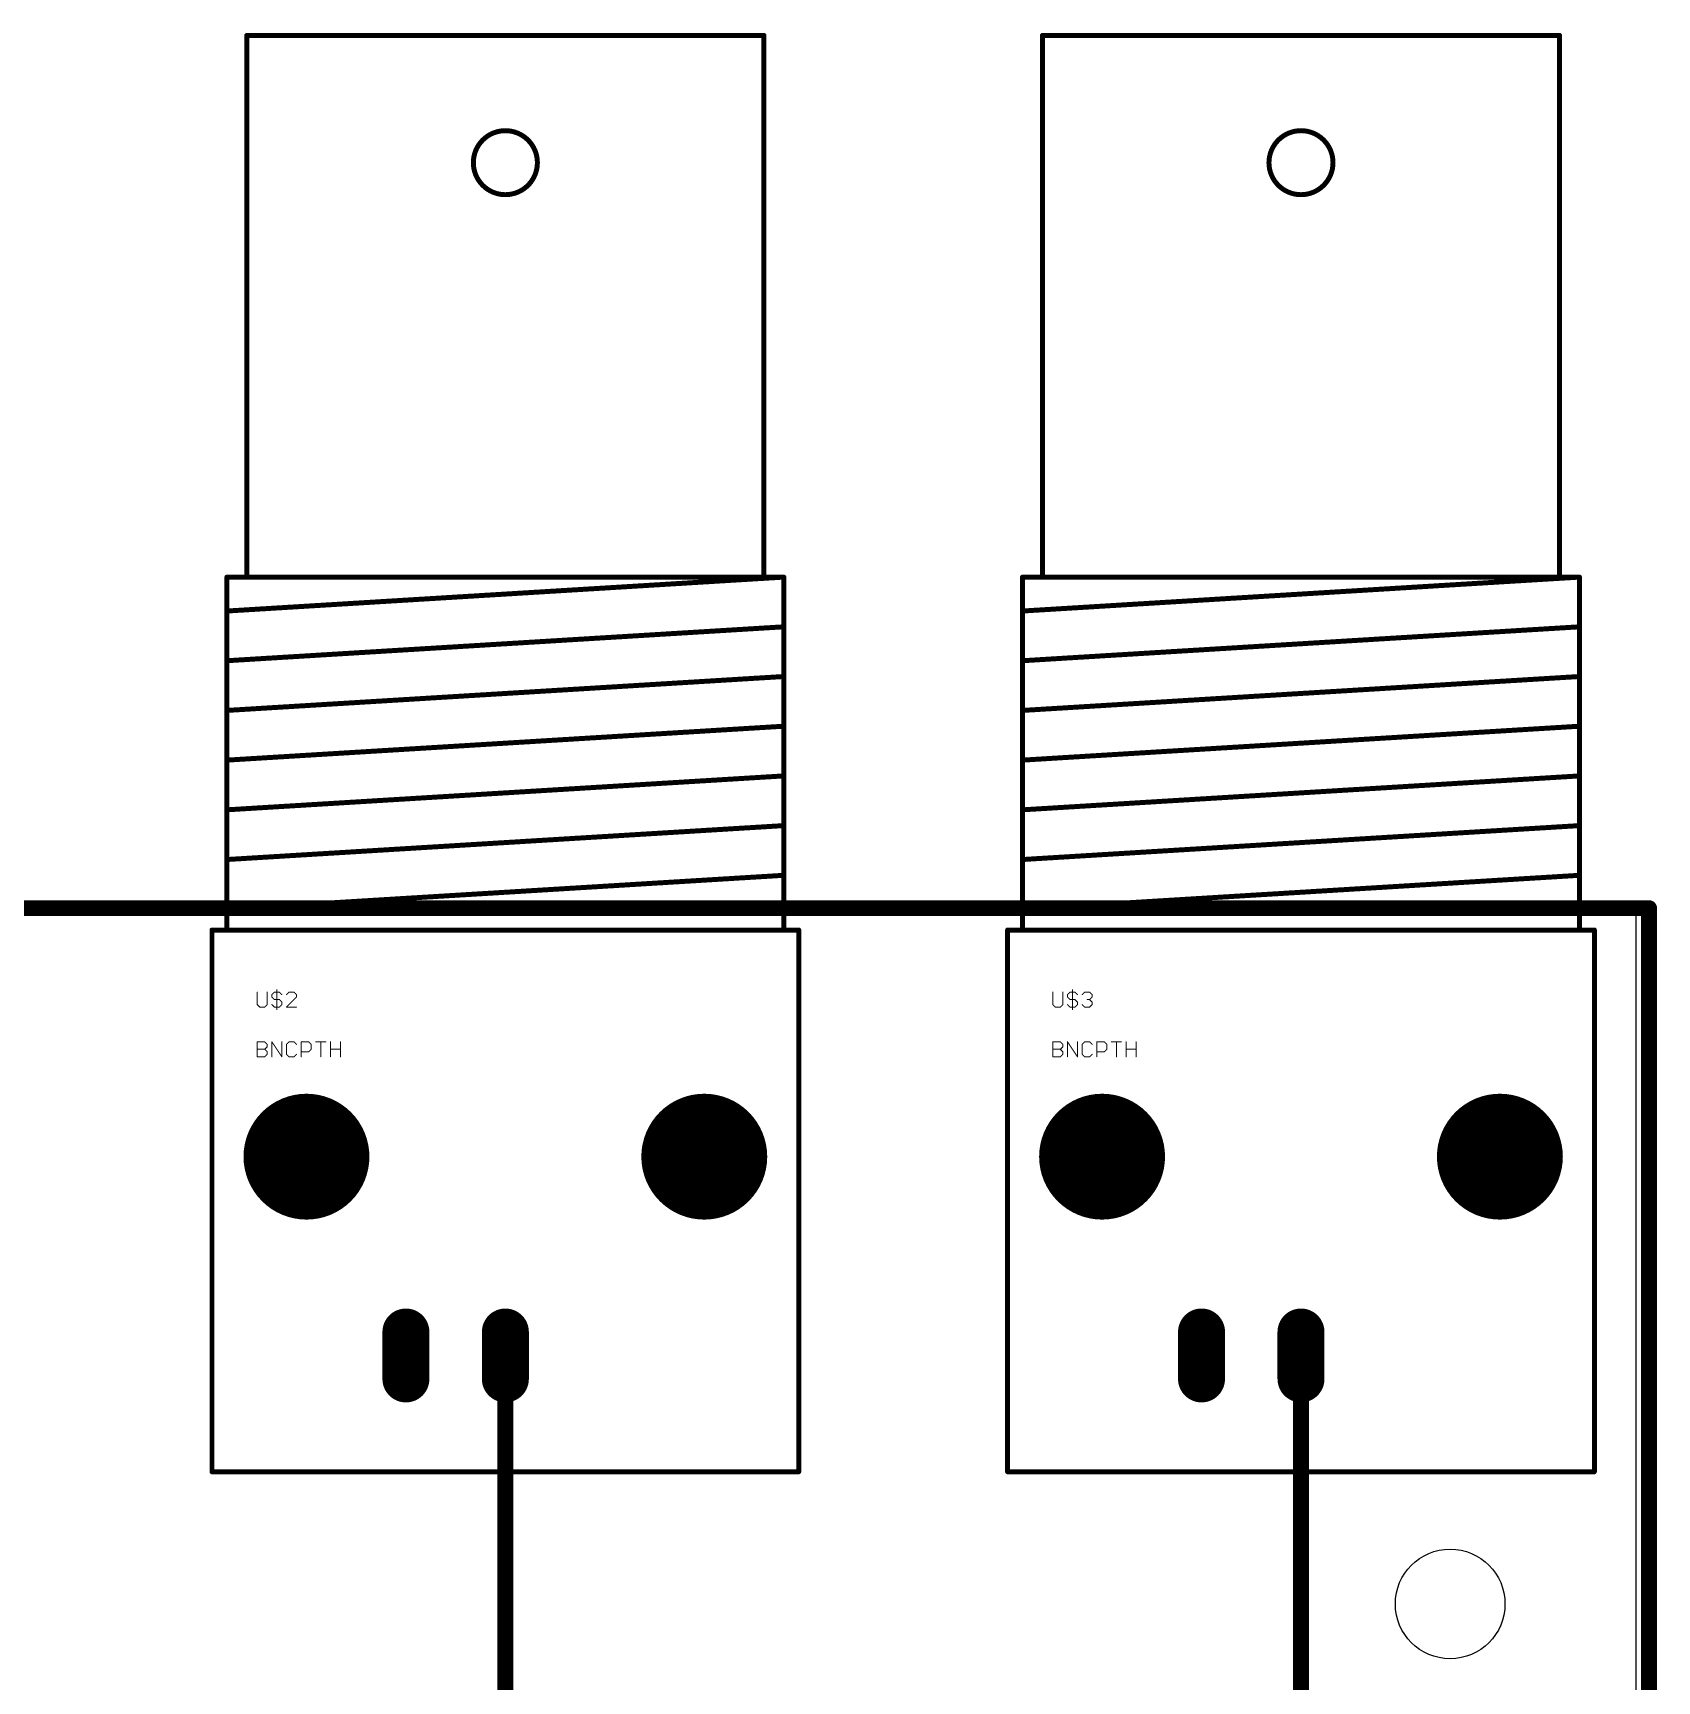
# Model space of a CAD drawing. Extents: x -4 to 83, y 0 to 102.
# Drawn here: x 41.28 to 82.75, y 60.26 to 102.37 of the extents above; entities that cross this region are included whole.
import ezdxf

# ---------------------------------------------------------------- set-up
doc = ezdxf.new("R2010")
doc.units = 0
for name, color, linetype in [('1', 14, 'CONTINUOUS'), ('16', 174, 'CONTINUOUS'), ('17', 94, 'CONTINUOUS'), ('20', 178, 'CONTINUOUS'), ('21', 251, 'CONTINUOUS'), ('23', 178, 'CONTINUOUS'), ('25', 251, 'CONTINUOUS'), ('27', 251, 'CONTINUOUS'), ('51', 251, 'CONTINUOUS')]:
    doc.layers.add(name, color=color, linetype=linetype)

# ---------------------------------------------------------------- blocks, each defined once
blk = doc.blocks.new('ROUNDP')
at = {"const_width": 0.5}
blk.add_lwpolyline([(0, -0.25, 1), (0, 0.25, 1), (0, -0.25)], format="xyb", dxfattribs=at)
blk = doc.blocks.new('LONGP100')
at = {"const_width": 1}
blk.add_lwpolyline([(-0.5, 0), (0.5, 0)], dxfattribs=at)
at = {"const_width": 0.5}
for points in [[(-0.5, 0.25, 1), (-0.5, -0.25)], [(0.5, -0.25, 1), (0.5, 0.25)]]:
    blk.add_lwpolyline(points, format="xyb", dxfattribs=at)

msp = doc.modelspace()

# ---------------------------------------------------------------- linework, layer by layer
at = {"layer": '1', "const_width": 0.4064}
for points in [[(53.34, 10.16), (53.34, 68.58)], [(73.66, 10.16), (73.66, 68.58)]]:
    msp.add_lwpolyline(points, dxfattribs=at)
at = {"layer": '1', "const_width": 0.2032}
for points in [[(53.4416, 68.58, 1), (53.2384, 68.58)], [(73.7616, 68.58, 1), (73.5584, 68.58)]]:
    msp.add_lwpolyline(points, format="xyb", dxfattribs=at)
at = {"layer": '16', "const_width": 0.4064}
for points in [[(82.55, 80.01), (0, 80.01)], [(82.55, 0), (82.55, 80.01)]]:
    msp.add_lwpolyline(points, dxfattribs=at)
at = {"layer": '16', "const_width": 0.2032}
for points in [[(82.6516, 80.01, 1), (82.4484, 80.01)], [(82.55, 79.9084, 1), (82.55, 80.1116)]]:
    msp.add_lwpolyline(points, format="xyb", dxfattribs=at)
at = {"layer": '20'}
for p, q in [((82.22, 80), (0, 80)), ((82.22, 0), (82.22, 80))]:
    msp.add_line(p, q, dxfattribs=at)
msp.add_circle((77.47, 62.23), 1.4, dxfattribs=at)
at = {"layer": '21', "const_width": 0.0635}
for points in [[(45.847, 79.483, 1), (45.847, 79.4194)], [(45.8788, 79.4512, 1), (45.8152, 79.4512)], [(60.8648, 79.4512, 1), (60.8013, 79.4512)], [(60.833, 79.4194, 1), (60.833, 79.483)], [(66.167, 79.483, 1), (66.167, 79.4194)], [(66.1988, 79.4512, 1), (66.1352, 79.4512)], [(81.1848, 79.4512, 1), (81.1213, 79.4512)], [(81.153, 79.4194, 1), (81.153, 79.483)], [(45.8152, 65.6082, 1), (45.8788, 65.6082)], [(45.847, 65.6399, 1), (45.847, 65.5764)], [(60.8013, 65.6082, 1), (60.8648, 65.6082)], [(60.833, 65.5764, 1), (60.833, 65.6399)], [(66.1352, 65.6082, 1), (66.1988, 65.6082)], [(66.167, 65.6399, 1), (66.167, 65.5764)], [(81.1213, 65.6082, 1), (81.1848, 65.6082)], [(81.153, 65.5764, 1), (81.153, 65.6399)]]:
    msp.add_lwpolyline(points, format="xyb", dxfattribs=at)
at = {"layer": '21', "const_width": 0.127}
for points in [[(60.833, 79.4512), (45.847, 79.4512)], [(45.847, 79.4512), (45.847, 65.6082)], [(60.833, 65.6082), (60.833, 79.4512)], [(81.153, 79.4512), (66.167, 79.4512)], [(66.167, 79.4512), (66.167, 65.6082)], [(81.153, 65.6082), (81.153, 79.4512)], [(45.847, 65.6082), (60.833, 65.6082)], [(66.167, 65.6082), (81.153, 65.6082)]]:
    msp.add_lwpolyline(points, dxfattribs=at)
at = {"layer": '23'}
for p in [(53.34, 68.58), (73.66, 68.58)]:
    msp.add_point(p, dxfattribs=at)
at = {"layer": '25', "const_width": 0.0254}
for points in [[(47.504, 77.9275), (47.504, 77.4192)], [(67.824, 77.9275), (67.824, 77.4192)], [(47.0027, 77.864), (47.0027, 77.5462)], [(47.0027, 77.5462), (47.0662, 77.4827)], [(47.0662, 77.4827), (47.1933, 77.4827)], [(47.1933, 77.4827), (47.2569, 77.5462)], [(47.2569, 77.5462), (47.2569, 77.864)], [(47.3769, 77.8004), (47.4404, 77.864)], [(47.3769, 77.7369), (47.3769, 77.8004)], [(47.4404, 77.6733), (47.3769, 77.7369)], [(47.3769, 77.5462), (47.4404, 77.4827)], [(47.4404, 77.864), (47.5675, 77.864)], [(47.5675, 77.6733), (47.4404, 77.6733)], [(47.4404, 77.4827), (47.5675, 77.4827)], [(47.5675, 77.864), (47.6311, 77.8004)], [(47.6311, 77.6098), (47.5675, 77.6733)], [(47.5675, 77.4827), (47.6311, 77.5462)], [(47.6311, 77.5462), (47.6311, 77.6098)], [(47.8146, 77.864), (47.7511, 77.8004)], [(47.7511, 77.4827), (48.0053, 77.7369)], [(48.0053, 77.4827), (47.7511, 77.4827)], [(47.9417, 77.864), (47.8146, 77.864)], [(48.0053, 77.8004), (47.9417, 77.864)], [(48.0053, 77.7369), (48.0053, 77.8004)], [(67.3227, 77.864), (67.3227, 77.5462)], [(67.3227, 77.5462), (67.3862, 77.4827)], [(67.3862, 77.4827), (67.5133, 77.4827)], [(67.5133, 77.4827), (67.5769, 77.5462)], [(67.5769, 77.5462), (67.5769, 77.864)], [(67.6969, 77.8004), (67.7604, 77.864)], [(67.6969, 77.7369), (67.6969, 77.8004)], [(67.7604, 77.6733), (67.6969, 77.7369)], [(67.6969, 77.5462), (67.7604, 77.4827)], [(67.7604, 77.864), (67.8875, 77.864)], [(67.8875, 77.6733), (67.7604, 77.6733)], [(67.7604, 77.4827), (67.8875, 77.4827)], [(67.8875, 77.864), (67.9511, 77.8004)], [(67.9511, 77.6098), (67.8875, 77.6733)], [(67.8875, 77.4827), (67.9511, 77.5462)], [(67.9511, 77.5462), (67.9511, 77.6098)], [(68.0711, 77.8004), (68.1346, 77.864)], [(68.1346, 77.4827), (68.0711, 77.5462)], [(68.1346, 77.864), (68.2617, 77.864)], [(68.2617, 77.4827), (68.1346, 77.4827)], [(68.2617, 77.6733), (68.1982, 77.6733)], [(68.2617, 77.864), (68.3253, 77.8004)], [(68.3253, 77.7369), (68.2617, 77.6733)], [(68.2617, 77.6733), (68.3253, 77.6098)], [(68.3253, 77.5462), (68.2617, 77.4827)], [(68.3253, 77.8004), (68.3253, 77.7369)], [(68.3253, 77.6098), (68.3253, 77.5462)]]:
    msp.add_lwpolyline(points, dxfattribs=at)
at = {"layer": '25', "const_width": 0.0127}
for points in [[(47.5104, 77.9275, 1), (47.4977, 77.9275)], [(67.8303, 77.9275, 1), (67.8177, 77.9275)], [(47.0072, 77.5507, 1), (46.9982, 77.5417)], [(47.0091, 77.864, 1), (46.9964, 77.864)], [(46.9964, 77.5462, 1), (47.0091, 77.5462)], [(47.0662, 77.4891, 1), (47.0662, 77.4764)], [(47.0617, 77.4782, 1), (47.0707, 77.4872)], [(47.1888, 77.4872, 1), (47.1978, 77.4782)], [(47.1933, 77.4764, 1), (47.1933, 77.4891)], [(47.2632, 77.864, 1), (47.2506, 77.864)], [(47.2506, 77.5462, 1), (47.2632, 77.5462)], [(47.2614, 77.5417, 1), (47.2524, 77.5507)], [(47.3724, 77.8049, 1), (47.3814, 77.7959)], [(47.3814, 77.7414, 1), (47.3724, 77.7324)], [(47.3814, 77.5507, 1), (47.3724, 77.5417)], [(47.3832, 77.8004, 1), (47.3706, 77.8004)], [(47.3706, 77.7369, 1), (47.3832, 77.7369)], [(47.4404, 77.8704, 1), (47.4404, 77.8577)], [(47.4404, 77.6796, 1), (47.4404, 77.6669)], [(47.4404, 77.4891, 1), (47.4404, 77.4764)], [(47.4449, 77.8595, 1), (47.4359, 77.8685)], [(47.4359, 77.4782, 1), (47.4449, 77.4872)], [(47.4359, 77.6688, 1), (47.4449, 77.6778)], [(47.572, 77.8685, 1), (47.563, 77.8595)], [(47.572, 77.6778, 1), (47.563, 77.6688)], [(47.563, 77.4872, 1), (47.572, 77.4782)], [(47.5675, 77.8577, 1), (47.5675, 77.8704)], [(47.5675, 77.6669, 1), (47.5675, 77.6796)], [(47.5675, 77.4764, 1), (47.5675, 77.4891)], [(47.6375, 77.6098, 1), (47.6248, 77.6098)], [(47.6248, 77.5462, 1), (47.6375, 77.5462)], [(47.6266, 77.7959, 1), (47.6356, 77.8049)], [(47.6266, 77.6053, 1), (47.6356, 77.6143)], [(47.6356, 77.5417, 1), (47.6266, 77.5507)], [(47.7466, 77.8049, 1), (47.7556, 77.7959)], [(47.7511, 77.4891, 1), (47.7511, 77.4764)], [(47.7466, 77.4872, 1), (47.7556, 77.4782)], [(47.8146, 77.8704, 1), (47.8146, 77.8577)], [(47.8191, 77.8595, 1), (47.8101, 77.8685)], [(47.9462, 77.8685, 1), (47.9372, 77.8595)], [(47.9417, 77.8577, 1), (47.9417, 77.8704)], [(48.0117, 77.8004, 1), (47.999, 77.8004)], [(47.999, 77.7369, 1), (48.0117, 77.7369)], [(48.0008, 77.7959, 1), (48.0098, 77.8049)], [(48.0098, 77.7324, 1), (48.0008, 77.7414)], [(48.0053, 77.4764, 1), (48.0053, 77.4891)], [(67.329, 77.864, 1), (67.3163, 77.864)], [(67.3272, 77.5507, 1), (67.3182, 77.5417)], [(67.3163, 77.5462, 1), (67.329, 77.5462)], [(67.3862, 77.4891, 1), (67.3862, 77.4764)], [(67.3817, 77.4782, 1), (67.3907, 77.4872)], [(67.5088, 77.4872, 1), (67.5178, 77.4782)], [(67.5133, 77.4764, 1), (67.5133, 77.4891)], [(67.5833, 77.864, 1), (67.5706, 77.864)], [(67.5706, 77.5462, 1), (67.5833, 77.5462)], [(67.5814, 77.5417, 1), (67.5724, 77.5507)], [(67.6924, 77.8049, 1), (67.7014, 77.7959)], [(67.7014, 77.7414, 1), (67.6924, 77.7324)], [(67.7014, 77.5507, 1), (67.6924, 77.5417)], [(67.7032, 77.8004, 1), (67.6906, 77.8004)], [(67.6906, 77.7369, 1), (67.7032, 77.7369)], [(67.7604, 77.8704, 1), (67.7604, 77.8577)], [(67.7604, 77.6796, 1), (67.7604, 77.6669)], [(67.7604, 77.4891, 1), (67.7604, 77.4764)], [(67.7649, 77.8595, 1), (67.7559, 77.8685)], [(67.7559, 77.6688, 1), (67.7649, 77.6778)], [(67.7559, 77.4782, 1), (67.7649, 77.4872)], [(67.892, 77.8685, 1), (67.883, 77.8595)], [(67.892, 77.6778, 1), (67.883, 77.6688)], [(67.883, 77.4872, 1), (67.892, 77.4782)], [(67.8875, 77.8577, 1), (67.8875, 77.8704)], [(67.8875, 77.6669, 1), (67.8875, 77.6796)], [(67.8875, 77.4764, 1), (67.8875, 77.4891)], [(67.9574, 77.6098, 1), (67.9447, 77.6098)], [(67.9447, 77.5462, 1), (67.9574, 77.5462)], [(67.9466, 77.7959, 1), (67.9556, 77.8049)], [(67.9466, 77.6053, 1), (67.9556, 77.6143)], [(67.9556, 77.5417, 1), (67.9466, 77.5507)], [(68.0666, 77.8049, 1), (68.0756, 77.7959)], [(68.0756, 77.5507, 1), (68.0666, 77.5417)], [(68.1346, 77.8704, 1), (68.1346, 77.8577)], [(68.1346, 77.4891, 1), (68.1346, 77.4764)], [(68.1391, 77.8595, 1), (68.1301, 77.8685)], [(68.1301, 77.4782, 1), (68.1391, 77.4872)], [(68.1982, 77.6796, 1), (68.1982, 77.6669)], [(68.2662, 77.8685, 1), (68.2572, 77.8595)], [(68.2662, 77.6778, 1), (68.2572, 77.6688)], [(68.2572, 77.6778, 1), (68.2662, 77.6688)], [(68.2572, 77.4872, 1), (68.2662, 77.4782)], [(68.2617, 77.8577, 1), (68.2617, 77.8704)], [(68.2617, 77.6669, 1), (68.2617, 77.6796)], [(68.2617, 77.4764, 1), (68.2617, 77.4891)], [(68.3316, 77.8004, 1), (68.319, 77.8004)], [(68.319, 77.7369, 1), (68.3316, 77.7369)], [(68.3316, 77.6098, 1), (68.319, 77.6098)], [(68.319, 77.5462, 1), (68.3316, 77.5462)], [(68.3208, 77.7959, 1), (68.3298, 77.8049)], [(68.3298, 77.7324, 1), (68.3208, 77.7414)], [(68.3208, 77.6053, 1), (68.3298, 77.6143)], [(68.3298, 77.5417, 1), (68.3208, 77.5507)], [(47.4977, 77.4192, 1), (47.5104, 77.4192)], [(67.8177, 77.4192, 1), (67.8303, 77.4192)]]:
    msp.add_lwpolyline(points, format="xyb", dxfattribs=at)
at = {"layer": '27', "const_width": 0.0254}
for points in [[(47.0027, 76.2127), (47.0027, 76.594)], [(47.0027, 76.594), (47.1933, 76.594)], [(47.0027, 76.4033), (47.1933, 76.4033)], [(47.1933, 76.594), (47.2569, 76.5304)], [(47.2569, 76.4669), (47.1933, 76.4033)], [(47.1933, 76.4033), (47.2569, 76.3398)], [(47.2569, 76.2762), (47.1933, 76.2127)], [(47.2569, 76.5304), (47.2569, 76.4669)], [(47.2569, 76.3398), (47.2569, 76.2762)], [(47.3769, 76.2127), (47.3769, 76.594)], [(47.3769, 76.594), (47.6311, 76.2127)], [(47.6311, 76.2127), (47.6311, 76.594)], [(47.8146, 76.594), (47.7511, 76.5304)], [(47.7511, 76.5304), (47.7511, 76.2762)], [(47.7511, 76.2762), (47.8146, 76.2127)], [(47.9417, 76.594), (47.8146, 76.594)], [(48.0053, 76.5304), (47.9417, 76.594)], [(47.9417, 76.2127), (48.0053, 76.2762)], [(48.1253, 76.2127), (48.1253, 76.594)], [(48.1253, 76.594), (48.3159, 76.594)], [(48.3159, 76.3398), (48.1253, 76.3398)], [(48.3159, 76.594), (48.3795, 76.5304)], [(48.3795, 76.4033), (48.3159, 76.3398)], [(48.3795, 76.5304), (48.3795, 76.4033)], [(48.4995, 76.594), (48.7537, 76.594)], [(48.6266, 76.2127), (48.6266, 76.594)], [(48.8737, 76.2127), (48.8737, 76.594)], [(48.8737, 76.4033), (49.1279, 76.4033)], [(49.1279, 76.594), (49.1279, 76.2127)], [(67.3227, 76.2127), (67.3227, 76.594)], [(67.3227, 76.594), (67.5133, 76.594)], [(67.3227, 76.4033), (67.5133, 76.4033)], [(67.5133, 76.594), (67.5769, 76.5304)], [(67.5769, 76.4669), (67.5133, 76.4033)], [(67.5133, 76.4033), (67.5769, 76.3398)], [(67.5769, 76.2762), (67.5133, 76.2127)], [(67.5769, 76.5304), (67.5769, 76.4669)], [(67.5769, 76.3398), (67.5769, 76.2762)], [(67.6969, 76.2127), (67.6969, 76.594)], [(67.6969, 76.594), (67.9511, 76.2127)], [(67.9511, 76.2127), (67.9511, 76.594)], [(68.1346, 76.594), (68.0711, 76.5304)], [(68.0711, 76.5304), (68.0711, 76.2762)], [(68.0711, 76.2762), (68.1346, 76.2127)], [(68.2617, 76.594), (68.1346, 76.594)], [(68.3253, 76.5304), (68.2617, 76.594)], [(68.2617, 76.2127), (68.3253, 76.2762)], [(68.4453, 76.2127), (68.4453, 76.594)], [(68.4453, 76.594), (68.6359, 76.594)], [(68.6359, 76.3398), (68.4453, 76.3398)], [(68.6359, 76.594), (68.6995, 76.5304)], [(68.6995, 76.4033), (68.6359, 76.3398)], [(68.6995, 76.5304), (68.6995, 76.4033)], [(68.8195, 76.594), (69.0737, 76.594)], [(68.9466, 76.2127), (68.9466, 76.594)], [(69.1937, 76.2127), (69.1937, 76.594)], [(69.1937, 76.4033), (69.4479, 76.4033)], [(69.4479, 76.594), (69.4479, 76.2127)], [(47.1933, 76.2127), (47.0027, 76.2127)], [(47.8146, 76.2127), (47.9417, 76.2127)], [(67.5133, 76.2127), (67.3227, 76.2127)], [(68.1346, 76.2127), (68.2617, 76.2127)]]:
    msp.add_lwpolyline(points, dxfattribs=at)
at = {"layer": '27', "const_width": 0.0127}
for points in [[(47.0027, 76.6004, 1), (47.0027, 76.5877)], [(47.0091, 76.594, 1), (46.9964, 76.594)], [(47.0027, 76.4096, 1), (47.0027, 76.397)], [(47.1978, 76.5985, 1), (47.1888, 76.5895)], [(47.1978, 76.4078, 1), (47.1888, 76.3988)], [(47.1888, 76.4078, 1), (47.1978, 76.3988)], [(47.1933, 76.5877, 1), (47.1933, 76.6004)], [(47.1933, 76.397, 1), (47.1933, 76.4096)], [(47.2632, 76.5304, 1), (47.2506, 76.5304)], [(47.2506, 76.4669, 1), (47.2632, 76.4669)], [(47.2632, 76.3398, 1), (47.2506, 76.3398)], [(47.2506, 76.2762, 1), (47.2632, 76.2762)], [(47.2524, 76.5259, 1), (47.2614, 76.5349)], [(47.2614, 76.4624, 1), (47.2524, 76.4714)], [(47.2524, 76.3353, 1), (47.2614, 76.3443)], [(47.2614, 76.2717, 1), (47.2524, 76.2807)], [(47.3822, 76.5975, 1), (47.3716, 76.5905)], [(47.3832, 76.594, 1), (47.3706, 76.594)], [(47.6375, 76.594, 1), (47.6248, 76.594)], [(47.7466, 76.5349, 1), (47.7556, 76.5259)], [(47.7556, 76.2807, 1), (47.7466, 76.2717)], [(47.7574, 76.5304, 1), (47.7448, 76.5304)], [(47.7448, 76.2762, 1), (47.7574, 76.2762)], [(47.8146, 76.6004, 1), (47.8146, 76.5877)], [(47.8191, 76.5895, 1), (47.8101, 76.5985)], [(47.9462, 76.5985, 1), (47.9372, 76.5895)], [(47.9417, 76.5877, 1), (47.9417, 76.6004)], [(48.0008, 76.5259, 1), (48.0098, 76.5349)], [(48.0098, 76.2717, 1), (48.0008, 76.2807)], [(48.1253, 76.6004, 1), (48.1253, 76.5877)], [(48.1253, 76.3461, 1), (48.1253, 76.3334)], [(48.1317, 76.594, 1), (48.119, 76.594)], [(48.3204, 76.5985, 1), (48.3114, 76.5895)], [(48.3114, 76.3443, 1), (48.3204, 76.3353)], [(48.3159, 76.5877, 1), (48.3159, 76.6004)], [(48.3159, 76.3334, 1), (48.3159, 76.3461)], [(48.3858, 76.5304, 1), (48.3732, 76.5304)], [(48.3732, 76.4033, 1), (48.3858, 76.4033)], [(48.375, 76.5259, 1), (48.384, 76.5349)], [(48.384, 76.3988, 1), (48.375, 76.4078)], [(48.4995, 76.6004, 1), (48.4995, 76.5877)], [(48.633, 76.594, 1), (48.6203, 76.594)], [(48.7537, 76.5877, 1), (48.7537, 76.6004)], [(48.88, 76.594, 1), (48.8674, 76.594)], [(48.8737, 76.4096, 1), (48.8737, 76.397)], [(49.1343, 76.594, 1), (49.1216, 76.594)], [(49.1279, 76.397, 1), (49.1279, 76.4096)], [(67.329, 76.594, 1), (67.3163, 76.594)], [(67.3227, 76.6004, 1), (67.3227, 76.5877)], [(67.3227, 76.4096, 1), (67.3227, 76.397)], [(67.5178, 76.5985, 1), (67.5088, 76.5895)], [(67.5178, 76.4078, 1), (67.5088, 76.3988)], [(67.5088, 76.4078, 1), (67.5178, 76.3988)], [(67.5133, 76.5877, 1), (67.5133, 76.6004)], [(67.5133, 76.397, 1), (67.5133, 76.4096)], [(67.5833, 76.5304, 1), (67.5706, 76.5304)], [(67.5706, 76.4669, 1), (67.5833, 76.4669)], [(67.5833, 76.3398, 1), (67.5706, 76.3398)], [(67.5706, 76.2762, 1), (67.5833, 76.2762)], [(67.5724, 76.5259, 1), (67.5814, 76.5349)], [(67.5814, 76.4624, 1), (67.5724, 76.4714)], [(67.5724, 76.3353, 1), (67.5814, 76.3443)], [(67.5814, 76.2717, 1), (67.5724, 76.2807)], [(67.7022, 76.5975, 1), (67.6916, 76.5905)], [(67.7032, 76.594, 1), (67.6906, 76.594)], [(67.9574, 76.594, 1), (67.9447, 76.594)], [(68.0666, 76.5349, 1), (68.0756, 76.5259)], [(68.0756, 76.2807, 1), (68.0666, 76.2717)], [(68.0774, 76.5304, 1), (68.0648, 76.5304)], [(68.0648, 76.2762, 1), (68.0774, 76.2762)], [(68.1346, 76.6004, 1), (68.1346, 76.5877)], [(68.1391, 76.5895, 1), (68.1301, 76.5985)], [(68.2662, 76.5985, 1), (68.2572, 76.5895)], [(68.2617, 76.5877, 1), (68.2617, 76.6004)], [(68.3208, 76.5259, 1), (68.3298, 76.5349)], [(68.3298, 76.2717, 1), (68.3208, 76.2807)], [(68.4517, 76.594, 1), (68.439, 76.594)], [(68.4453, 76.6004, 1), (68.4453, 76.5877)], [(68.4453, 76.3461, 1), (68.4453, 76.3334)], [(68.6404, 76.5985, 1), (68.6314, 76.5895)], [(68.6314, 76.3443, 1), (68.6404, 76.3353)], [(68.6359, 76.5877, 1), (68.6359, 76.6004)], [(68.6359, 76.3334, 1), (68.6359, 76.3461)], [(68.7058, 76.5304, 1), (68.6932, 76.5304)], [(68.6932, 76.4033, 1), (68.7058, 76.4033)], [(68.695, 76.5259, 1), (68.704, 76.5349)], [(68.704, 76.3988, 1), (68.695, 76.4078)], [(68.8195, 76.6004, 1), (68.8195, 76.5877)], [(68.953, 76.594, 1), (68.9403, 76.594)], [(69.0737, 76.5877, 1), (69.0737, 76.6004)], [(69.2001, 76.594, 1), (69.1874, 76.594)], [(69.1937, 76.4096, 1), (69.1937, 76.397)], [(69.4543, 76.594, 1), (69.4416, 76.594)], [(69.4479, 76.397, 1), (69.4479, 76.4096)], [(47.0027, 76.219, 1), (47.0027, 76.2064)], [(46.9964, 76.2127, 1), (47.0091, 76.2127)], [(47.1888, 76.2172, 1), (47.1978, 76.2082)], [(47.1933, 76.2064, 1), (47.1933, 76.219)], [(47.3706, 76.2127, 1), (47.3832, 76.2127)], [(47.6248, 76.2127, 1), (47.6375, 76.2127)], [(47.6258, 76.2092, 1), (47.6364, 76.2162)], [(47.8146, 76.219, 1), (47.8146, 76.2064)], [(47.8101, 76.2082, 1), (47.8191, 76.2172)], [(47.9372, 76.2172, 1), (47.9462, 76.2082)], [(47.9417, 76.2064, 1), (47.9417, 76.219)], [(48.119, 76.2127, 1), (48.1317, 76.2127)], [(48.6203, 76.2127, 1), (48.633, 76.2127)], [(48.8674, 76.2127, 1), (48.88, 76.2127)], [(49.1216, 76.2127, 1), (49.1343, 76.2127)], [(67.3163, 76.2127, 1), (67.329, 76.2127)], [(67.3227, 76.219, 1), (67.3227, 76.2064)], [(67.5088, 76.2172, 1), (67.5178, 76.2082)], [(67.5133, 76.2064, 1), (67.5133, 76.219)], [(67.6906, 76.2127, 1), (67.7032, 76.2127)], [(67.9447, 76.2127, 1), (67.9574, 76.2127)], [(67.9458, 76.2092, 1), (67.9564, 76.2162)], [(68.1346, 76.219, 1), (68.1346, 76.2064)], [(68.1301, 76.2082, 1), (68.1391, 76.2172)], [(68.2572, 76.2172, 1), (68.2662, 76.2082)], [(68.2617, 76.2064, 1), (68.2617, 76.219)], [(68.439, 76.2127, 1), (68.4517, 76.2127)], [(68.9403, 76.2127, 1), (68.953, 76.2127)], [(69.1874, 76.2127, 1), (69.2001, 76.2127)], [(69.4416, 76.2127, 1), (69.4543, 76.2127)]]:
    msp.add_lwpolyline(points, format="xyb", dxfattribs=at)
at = {"layer": '51'}
for points, const_width in [([(46.736, 102.343, 1), (46.736, 102.2794)], 0.0635), ([(46.7678, 102.3112, 1), (46.7043, 102.3112)], 0.0635), ([(59.9758, 102.3112, 1), (59.9123, 102.3112)], 0.0635), ([(59.944, 102.2794, 1), (59.944, 102.343)], 0.0635), ([(67.056, 102.343, 1), (67.056, 102.2794)], 0.0635), ([(67.0877, 102.3112, 1), (67.0242, 102.3112)], 0.0635), ([(80.2958, 102.3112, 1), (80.2323, 102.3112)], 0.0635), ([(80.264, 102.2794, 1), (80.264, 102.343)], 0.0635), ([(53.34, 98.2421, 1), (53.34, 99.8779, 1), (53.34, 98.2421)], 0.127), ([(73.66, 98.2421, 1), (73.66, 99.8779, 1), (73.66, 98.2421)], 0.127), ([(46.2598, 88.4682, 1), (46.1962, 88.4682)], 0.0635), ([(46.228, 88.5, 1), (46.228, 88.4365)], 0.0635), ([(46.736, 88.5, 1), (46.736, 88.4365)], 0.0635), ([(46.7043, 88.4682, 1), (46.7678, 88.4682)], 0.0635), ([(46.736, 88.4365, 1), (46.736, 88.5)], 0.0635), ([(59.944, 88.5, 1), (59.944, 88.4365)], 0.0635), ([(59.9123, 88.4682, 1), (59.9758, 88.4682)], 0.0635), ([(59.944, 88.4365, 1), (59.944, 88.5)], 0.0635), ([(60.4266, 88.5, 1), (60.4266, 88.4365)], 0.0635), ([(60.4838, 88.4682, 1), (60.4203, 88.4682)], 0.0635), ([(60.4285, 88.4365, 1), (60.4247, 88.4999)], 0.0635), ([(60.4266, 88.4365, 1), (60.4266, 88.5)], 0.0635), ([(60.452, 88.4365, 1), (60.452, 88.5)], 0.0635), ([(66.5798, 88.4682, 1), (66.5162, 88.4682)], 0.0635), ([(66.548, 88.5, 1), (66.548, 88.4365)], 0.0635), ([(67.0242, 88.4682, 1), (67.0877, 88.4682)], 0.0635), ([(67.056, 88.5, 1), (67.056, 88.4365)], 0.0635), ([(67.056, 88.4365, 1), (67.056, 88.5)], 0.0635), ([(80.264, 88.5, 1), (80.264, 88.4365)], 0.0635), ([(80.2323, 88.4682, 1), (80.2958, 88.4682)], 0.0635), ([(80.264, 88.4365, 1), (80.264, 88.5)], 0.0635), ([(80.7466, 88.5, 1), (80.7466, 88.4365)], 0.0635), ([(80.8038, 88.4682, 1), (80.7403, 88.4682)], 0.0635), ([(80.7485, 88.4365, 1), (80.7447, 88.4999)], 0.0635), ([(80.7466, 88.4365, 1), (80.7466, 88.5)], 0.0635), ([(80.772, 88.4365, 1), (80.772, 88.5)], 0.0635), ([(46.2515, 87.6363, 1), (46.2553, 87.5729)], 0.0635), ([(66.5715, 87.6363, 1), (66.5753, 87.5729)], 0.0635), ([(60.4285, 87.1665, 1), (60.4247, 87.2299)], 0.0635), ([(80.7485, 87.1665, 1), (80.7447, 87.2299)], 0.0635), ([(46.2515, 86.3663, 1), (46.2553, 86.3029)], 0.0635), ([(66.5715, 86.3663, 1), (66.5753, 86.3029)], 0.0635), ([(60.4285, 85.8965, 1), (60.4247, 85.9599)], 0.0635), ([(80.7485, 85.8965, 1), (80.7447, 85.9599)], 0.0635), ([(46.2515, 85.0963, 1), (46.2553, 85.0329)], 0.0635), ([(66.5715, 85.0963, 1), (66.5753, 85.0329)], 0.0635), ([(60.4285, 84.6265, 1), (60.4247, 84.6899)], 0.0635), ([(80.7485, 84.6265, 1), (80.7447, 84.6899)], 0.0635), ([(46.2515, 83.8263, 1), (46.2553, 83.7629)], 0.0635), ([(66.5715, 83.8263, 1), (66.5753, 83.7629)], 0.0635), ([(60.4285, 83.3565, 1), (60.4247, 83.4199)], 0.0635), ([(80.7485, 83.3565, 1), (80.7447, 83.4199)], 0.0635), ([(46.2515, 82.5563, 1), (46.2553, 82.4929)], 0.0635), ([(66.5715, 82.5563, 1), (66.5753, 82.4929)], 0.0635), ([(60.4285, 82.0865, 1), (60.4247, 82.1499)], 0.0635), ([(80.7485, 82.0865, 1), (80.7447, 82.1499)], 0.0635), ([(46.2515, 81.2863, 1), (46.2553, 81.2229)], 0.0635), ([(66.5715, 81.2863, 1), (66.5753, 81.2229)], 0.0635), ([(60.4285, 80.8165, 1), (60.4247, 80.8799)], 0.0635), ([(80.7485, 80.8165, 1), (80.7447, 80.8799)], 0.0635), ([(46.2515, 80.0163, 1), (46.2553, 79.9529)], 0.0635), ([(66.5715, 80.0163, 1), (66.5753, 79.9529)], 0.0635), ([(46.1962, 79.4512, 1), (46.2598, 79.4512)], 0.0635), ([(60.4203, 79.4512, 1), (60.4838, 79.4512)], 0.0635), ([(66.5162, 79.4512, 1), (66.5798, 79.4512)], 0.0635), ([(80.7403, 79.4512, 1), (80.8038, 79.4512)], 0.0635)]:
    msp.add_lwpolyline(points, format="xyb", dxfattribs=dict(at, const_width=const_width))
at = {"layer": '51', "const_width": 0.127}
for points in [[(59.944, 102.3112), (46.736, 102.3112)], [(46.736, 102.3112), (46.736, 88.4682)], [(59.944, 88.4682), (59.944, 102.3112)], [(80.264, 102.3112), (67.056, 102.3112)], [(67.056, 102.3112), (67.056, 88.4682)], [(80.264, 88.4682), (80.264, 102.3112)], [(46.228, 79.4512), (46.228, 88.4682)], [(46.228, 88.4682), (46.736, 88.4682)], [(46.2534, 87.6046), (60.4266, 88.4682)], [(46.736, 88.4682), (59.944, 88.4682)], [(59.944, 88.4682), (60.4266, 88.4682)], [(60.4266, 88.4682), (60.452, 88.4682)], [(60.452, 88.4682), (60.452, 79.4512)], [(66.548, 79.4512), (66.548, 88.4682)], [(66.548, 88.4682), (67.056, 88.4682)], [(66.5734, 87.6046), (80.7466, 88.4682)], [(67.056, 88.4682), (80.264, 88.4682)], [(80.264, 88.4682), (80.7466, 88.4682)], [(80.7466, 88.4682), (80.772, 88.4682)], [(80.772, 88.4682), (80.772, 79.4512)], [(46.2534, 86.3346), (60.4266, 87.1982)], [(66.5734, 86.3346), (80.7466, 87.1982)], [(46.2534, 85.0646), (60.4266, 85.9282)], [(66.5734, 85.0646), (80.7466, 85.9282)], [(46.2534, 83.7946), (60.4266, 84.6582)], [(66.5734, 83.7946), (80.7466, 84.6582)], [(46.2534, 82.5246), (60.4266, 83.3882)], [(66.5734, 82.5246), (80.7466, 83.3882)], [(46.2534, 81.2546), (60.4266, 82.1182)], [(66.5734, 81.2546), (80.7466, 82.1182)], [(46.2534, 79.9846), (60.4266, 80.8482)], [(66.5734, 79.9846), (80.7466, 80.8482)]]:
    msp.add_lwpolyline(points, dxfattribs=at)

# ---------------------------------------------------------------- block references
at = {"layer": '17', "xscale": 3.216, "yscale": 3.216}
for p in [(48.26, 73.66), (48.26, 73.66), (58.42, 73.66), (58.42, 73.66), (68.58, 73.66), (68.58, 73.66), (78.74, 73.66), (78.74, 73.66)]:
    msp.add_blockref('ROUNDP', p, dxfattribs=at)
at = {"layer": '17', "xscale": 1.2, "yscale": 1.2, "rotation": 90}
for p in [(50.8, 68.58), (50.8, 68.58), (53.34, 68.58), (53.34, 68.58), (71.12, 68.58), (71.12, 68.58), (73.66, 68.58), (73.66, 68.58)]:
    msp.add_blockref('LONGP100', p, dxfattribs=at)

doc.saveas('drawing.dxf')
